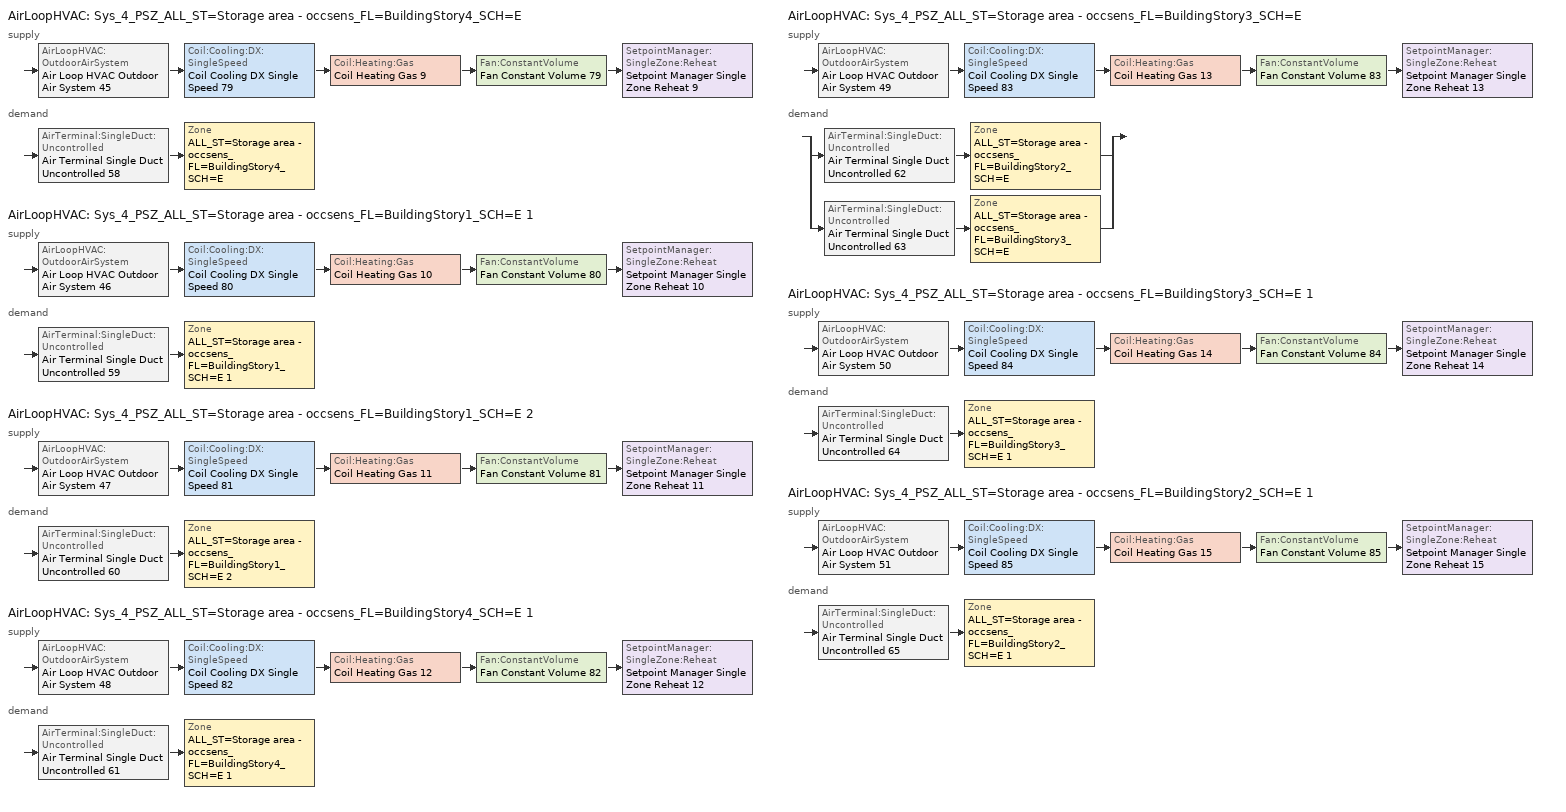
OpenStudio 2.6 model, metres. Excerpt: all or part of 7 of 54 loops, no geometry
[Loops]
AirLoopHVAC 'Sys_4_PSZ_ALL_ST=Storage area - occsens_FL=BuildingStory4_SCH=E'
 supply: AirLoopHVAC:OutdoorAirSystem 'Air Loop HVAC Outdoor Air System 45' > Coil:Cooling:DX:SingleSpeed 'Coil Cooling DX Single Speed 79' > Coil:Heating:Gas 'Coil Heating Gas 9' > Fan:ConstantVolume 'Fan Constant Volume 79' > SetpointManager:SingleZone:Reheat 'Setpoint Manager Single Zone Reheat 9'
 demand: AirTerminal:SingleDuct:Uncontrolled 'Air Terminal Single Duct Uncontrolled 58' > Zone 'ALL_ST=Storage area - occsens_FL=BuildingStory4_SCH=E'
AirLoopHVAC 'Sys_4_PSZ_ALL_ST=Storage area - occsens_FL=BuildingStory1_SCH=E 1'
 supply: AirLoopHVAC:OutdoorAirSystem 'Air Loop HVAC Outdoor Air System 46' > Coil:Cooling:DX:SingleSpeed 'Coil Cooling DX Single Speed 80' > Coil:Heating:Gas 'Coil Heating Gas 10' > Fan:ConstantVolume 'Fan Constant Volume 80' > SetpointManager:SingleZone:Reheat 'Setpoint Manager Single Zone Reheat 10'
 demand: AirTerminal:SingleDuct:Uncontrolled 'Air Terminal Single Duct Uncontrolled 59' > Zone 'ALL_ST=Storage area - occsens_FL=BuildingStory1_SCH=E 1'
AirLoopHVAC 'Sys_4_PSZ_ALL_ST=Storage area - occsens_FL=BuildingStory1_SCH=E 2'
 supply: AirLoopHVAC:OutdoorAirSystem 'Air Loop HVAC Outdoor Air System 47' > Coil:Cooling:DX:SingleSpeed 'Coil Cooling DX Single Speed 81' > Coil:Heating:Gas 'Coil Heating Gas 11' > Fan:ConstantVolume 'Fan Constant Volume 81' > SetpointManager:SingleZone:Reheat 'Setpoint Manager Single Zone Reheat 11'
 demand: AirTerminal:SingleDuct:Uncontrolled 'Air Terminal Single Duct Uncontrolled 60' > Zone 'ALL_ST=Storage area - occsens_FL=BuildingStory1_SCH=E 2'
AirLoopHVAC 'Sys_4_PSZ_ALL_ST=Storage area - occsens_FL=BuildingStory4_SCH=E 1'
 supply: AirLoopHVAC:OutdoorAirSystem 'Air Loop HVAC Outdoor Air System 48' > Coil:Cooling:DX:SingleSpeed 'Coil Cooling DX Single Speed 82' > Coil:Heating:Gas 'Coil Heating Gas 12' > Fan:ConstantVolume 'Fan Constant Volume 82' > SetpointManager:SingleZone:Reheat 'Setpoint Manager Single Zone Reheat 12'
 demand: AirTerminal:SingleDuct:Uncontrolled 'Air Terminal Single Duct Uncontrolled 61' > Zone 'ALL_ST=Storage area - occsens_FL=BuildingStory4_SCH=E 1'
AirLoopHVAC 'Sys_4_PSZ_ALL_ST=Storage area - occsens_FL=BuildingStory3_SCH=E'
 supply: AirLoopHVAC:OutdoorAirSystem 'Air Loop HVAC Outdoor Air System 49' > Coil:Cooling:DX:SingleSpeed 'Coil Cooling DX Single Speed 83' > Coil:Heating:Gas 'Coil Heating Gas 13' > Fan:ConstantVolume 'Fan Constant Volume 83' > SetpointManager:SingleZone:Reheat 'Setpoint Manager Single Zone Reheat 13'
 demand: split
  | AirTerminal:SingleDuct:Uncontrolled 'Air Terminal Single Duct Uncontrolled 62' > Zone 'ALL_ST=Storage area - occsens_FL=BuildingStory2_SCH=E'
  | AirTerminal:SingleDuct:Uncontrolled 'Air Terminal Single Duct Uncontrolled 63' > Zone 'ALL_ST=Storage area - occsens_FL=BuildingStory3_SCH=E'
AirLoopHVAC 'Sys_4_PSZ_ALL_ST=Storage area - occsens_FL=BuildingStory3_SCH=E 1'
 supply: AirLoopHVAC:OutdoorAirSystem 'Air Loop HVAC Outdoor Air System 50' > Coil:Cooling:DX:SingleSpeed 'Coil Cooling DX Single Speed 84' > Coil:Heating:Gas 'Coil Heating Gas 14' > Fan:ConstantVolume 'Fan Constant Volume 84' > SetpointManager:SingleZone:Reheat 'Setpoint Manager Single Zone Reheat 14'
 demand: AirTerminal:SingleDuct:Uncontrolled 'Air Terminal Single Duct Uncontrolled 64' > Zone 'ALL_ST=Storage area - occsens_FL=BuildingStory3_SCH=E 1'
AirLoopHVAC 'Sys_4_PSZ_ALL_ST=Storage area - occsens_FL=BuildingStory2_SCH=E 1'
 supply: AirLoopHVAC:OutdoorAirSystem 'Air Loop HVAC Outdoor Air System 51' > Coil:Cooling:DX:SingleSpeed 'Coil Cooling DX Single Speed 85' > Coil:Heating:Gas 'Coil Heating Gas 15' > Fan:ConstantVolume 'Fan Constant Volume 85' > SetpointManager:SingleZone:Reheat 'Setpoint Manager Single Zone Reheat 15'
 demand: AirTerminal:SingleDuct:Uncontrolled 'Air Terminal Single Duct Uncontrolled 65' > Zone 'ALL_ST=Storage area - occsens_FL=BuildingStory2_SCH=E 1'
[Sizing:Zone] Zone Cooling Design Supply Air Temperature Input Method=SupplyAirTemperature; Zone Cooling Design Supply Air Temperature Difference {deltaC}=11.11; Zone Heating Design Supply Air Temperature Input Method=SupplyAirTemperature; Zone Heating Design Supply Air Temperature Difference {deltaC}=11.11; Zone Cooling Design Supply Air Humidity Ratio {kg-H2O/kg-air}=0.0085; Zone Heating Design Supply Air Humidity Ratio {kg-H2O/kg-air}=0.008; Cooling Design Air Flow Method=DesignDay; Heating Design Air Flow Method=DesignDay; Account for Dedicated Outdoor Air System=No; Dedicated Outdoor Air System Control Strategy=NeutralSupplyAir; Dedicated Outdoor Air Low Setpoint Temperature for Design {C}=autosize; Dedicated Outdoor Air High Setpoint Temperature for Design {C}=autosize
Name | Zone Cooling Design Supply Air Temperature {C} | Zone Heating Design Supply Air Temperature {C} | Zone Heating Sizing Factor | Zone Cooling Sizing Factor
ALL_ST=Storage area - occsens_FL=BuildingStory4_SCH=E; ALL_ST=Storage area - occsens_FL=BuildingStory1_SCH=E 1; ALL_ST=Storage area - occsens_FL=BuildingStory1_SCH=E 2; ALL_ST=Storage area - occsens_FL=BuildingStory4_SCH=E 1; ALL_ST=Storage area - occsens_FL=BuildingStory3_SCH=E; ALL_ST=Storage area - occsens_FL=BuildingStory3_SCH=E 1; ALL_ST=Storage area - occsens_FL=BuildingStory2_SCH=E 1 | 13 | 43 | 1.3 | 1.1
ALL_ST=Storage area - occsens_FL=BuildingStory2_SCH=E | 14 | 40
[Zone equipment]
ALL_ST=Storage area - occsens_FL=BuildingStory4_SCH=E: Air Terminal Single Duct Uncontrolled 58, Zone HVAC Baseboard Convective Water 60
ALL_ST=Storage area - occsens_FL=BuildingStory1_SCH=E 1: Air Terminal Single Duct Uncontrolled 59, Zone HVAC Baseboard Convective Water 61
ALL_ST=Storage area - occsens_FL=BuildingStory1_SCH=E 2: Air Terminal Single Duct Uncontrolled 60, Zone HVAC Baseboard Convective Water 62
ALL_ST=Storage area - occsens_FL=BuildingStory4_SCH=E 1: Air Terminal Single Duct Uncontrolled 61, Zone HVAC Baseboard Convective Water 63
ALL_ST=Storage area - occsens_FL=BuildingStory2_SCH=E: Air Terminal Single Duct Uncontrolled 62, Zone HVAC Baseboard Convective Water 64
ALL_ST=Storage area - occsens_FL=BuildingStory3_SCH=E: Air Terminal Single Duct Uncontrolled 63, Zone HVAC Baseboard Convective Water 65
ALL_ST=Storage area - occsens_FL=BuildingStory3_SCH=E 1: Air Terminal Single Duct Uncontrolled 64, Zone HVAC Baseboard Convective Water 66
ALL_ST=Storage area - occsens_FL=BuildingStory2_SCH=E 1: Air Terminal Single Duct Uncontrolled 65, Zone HVAC Baseboard Convective Water 67
[AirLoopHVAC] Availability Schedule=Always On Discrete; Design Supply Air Flow Rate {m3/s}=AutoSize
Sys_4_PSZ_ALL_ST=Storage area - occsens_FL=BuildingStory4_SCH=E; Sys_4_PSZ_ALL_ST=Storage area - occsens_FL=BuildingStory1_SCH=E 1; Sys_4_PSZ_ALL_ST=Storage area - occsens_FL=BuildingStory1_SCH=E 2; Sys_4_PSZ_ALL_ST=Storage area - occsens_FL=BuildingStory4_SCH=E 1; Sys_4_PSZ_ALL_ST=Storage area - occsens_FL=BuildingStory3_SCH=E; Sys_4_PSZ_ALL_ST=Storage area - occsens_FL=BuildingStory3_SCH=E 1; Sys_4_PSZ_ALL_ST=Storage area - occsens_FL=BuildingStory2_SCH=E 1
[Sizing:System] Type of Load to Size On=Sensible; Design Outdoor Air Flow Rate {m3/s}=Autosize; Minimum System Air Flow Ratio=1; Preheat Design Temperature {C}=7; Preheat Design Humidity Ratio {kg-H2O/kg-Air}=0.008; Precool Design Temperature {C}=13; Precool Design Humidity Ratio {kg-H2O/kg-Air}=0.008; Central Cooling Design Supply Air Temperature {C}=13; Central Heating Design Supply Air Temperature {C}=43; Sizing Option=NonCoincident; 100% Outdoor Air in Cooling=No; 100% Outdoor Air in Heating=No; Central Cooling Design Supply Air Humidity Ratio {kg-H2O/kg-Air}=0.0085; Central Heating Design Supply Air Humidity Ratio {kg-H2O/kg-Air}=0.008; Cooling Design Air Flow Method=DesignDay; Cooling Design Air Flow Rate {m3/s}=0; Heating Design Air Flow Method=DesignDay; Heating Design Air Flow Rate {m3/s}=0; System Outdoor Air Method=ZoneSum; Zone Maximum Outdoor Air Fraction=1; Cooling Supply Air Flow Rate Per Floor Area {m3/s-m2}=0.00996765; Cooling Fraction of Autosized Cooling Supply Air Flow Rate=1; Cooling Supply Air Flow Rate Per Unit Cooling Capacity {m3/s-W}=3.94755e-05; Heating Supply Air Flow Rate Per Floor Area {m3/s-m2}=0.00996765; Heating Fraction of Autosized Heating Supply Air Flow Rate=1; Heating Fraction of Autosized Cooling Supply Air Flow Rate=1; Heating Supply Air Flow Rate Per Unit Heating Capacity {m3/s-W}=3.15882e-05; Cooling Design Capacity Method=CoolingDesignCapacity; Cooling Design Capacity {W}=autosize; Cooling Design Capacity Per Floor Area {W/m2}=234.7; Fraction of Autosized Cooling Design Capacity=1; Heating Design Capacity Method=HeatingDesignCapacity; Heating Design Capacity {W}=autosize; Heating Design Capacity Per Floor Area {W/m2}=157; Fraction of Autosized Heating Design Capacity=1; Central Cooling Capacity Control Method=OnOff
Sys_4_PSZ_ALL_ST=Storage area - occsens_FL=BuildingStory4_SCH=E; Sys_4_PSZ_ALL_ST=Storage area - occsens_FL=BuildingStory1_SCH=E 1; Sys_4_PSZ_ALL_ST=Storage area - occsens_FL=BuildingStory1_SCH=E 2; Sys_4_PSZ_ALL_ST=Storage area - occsens_FL=BuildingStory4_SCH=E 1; Sys_4_PSZ_ALL_ST=Storage area - occsens_FL=BuildingStory3_SCH=E; Sys_4_PSZ_ALL_ST=Storage area - occsens_FL=BuildingStory3_SCH=E 1; Sys_4_PSZ_ALL_ST=Storage area - occsens_FL=BuildingStory2_SCH=E 1
[Fan:ConstantVolume] Availability Schedule=Always On Discrete; Maximum Flow Rate {m3/s}=AutoSize
Fan Constant Volume 79; Fan Constant Volume 80; Fan Constant Volume 81; Fan Constant Volume 82; Fan Constant Volume 83; Fan Constant Volume 84; Fan Constant Volume 85
[Coil:Cooling:DX:SingleSpeed] Availability Schedule=Always On Discrete; Rated Total Cooling Capacity {W}=autosize; Rated Sensible Heat Ratio=autosize; Rated COP {W/W}=3; Rated Air Flow Rate {m3/s}=autosize; Rated Evaporator Fan Power Per Volume Flow Rate {W/(m3/s)}=773.3; Condenser Type=AirCooled; Evaporative Condenser Effectiveness=0; Evaporative Condenser Air Flow Rate {m3/s}=Autosize; Evaporative Condenser Pump Rated Power Consumption {W}=Autosize; Crankcase Heater Capacity {W}=0; Maximum Outdoor Dry-Bulb Temperature for Crankcase Heater Operation {C}=0; Basin Heater Capacity {W/K}=0; Basin Heater Setpoint Temperature {C}=10
Name | Total Cooling Capacity Function of Temperature Curve | Total Cooling Capacity Function of Flow Fraction Curve | Energy Input Ratio Function of Temperature Curve | Energy Input Ratio Function of Flow Fraction Curve | Part Load Fraction Correlation Curve
Coil Cooling DX Single Speed 79 | Curve Biquadratic 161 | Curve Quadratic 164 | Curve Biquadratic 162 | Curve Quadratic 165 | Curve Cubic 74
Coil Cooling DX Single Speed 80 | Curve Biquadratic 163 | Curve Quadratic 166 | Curve Biquadratic 164 | Curve Quadratic 167 | Curve Cubic 75
Coil Cooling DX Single Speed 81 | Curve Biquadratic 165 | Curve Quadratic 168 | Curve Biquadratic 166 | Curve Quadratic 169 | Curve Cubic 76
Coil Cooling DX Single Speed 82 | Curve Biquadratic 167 | Curve Quadratic 170 | Curve Biquadratic 168 | Curve Quadratic 171 | Curve Cubic 77
Coil Cooling DX Single Speed 83 | Curve Biquadratic 169 | Curve Quadratic 172 | Curve Biquadratic 170 | Curve Quadratic 173 | Curve Cubic 78
Coil Cooling DX Single Speed 84 | Curve Biquadratic 171 | Curve Quadratic 174 | Curve Biquadratic 172 | Curve Quadratic 175 | Curve Cubic 79
Coil Cooling DX Single Speed 85 | Curve Biquadratic 173 | Curve Quadratic 176 | Curve Biquadratic 174 | Curve Quadratic 177 | Curve Cubic 80
[Controller:OutdoorAir] Minimum Outdoor Air Flow Rate {m3/s}=autosize; Maximum Outdoor Air Flow Rate {m3/s}=Autosize; Economizer Control Type=NoEconomizer; Economizer Control Action Type=ModulateFlow; Economizer Maximum Limit Dry-Bulb Temperature {C}=28; Economizer Maximum Limit Enthalpy {J/kg}=64000; Economizer Minimum Limit Dry-Bulb Temperature {C}=-100; Lockout Type=NoLockout; Minimum Limit Type=FixedMinimum; High Humidity Control=No; Heat Recovery Bypass Control Type=BypassWhenWithinEconomizerLimits
Name | Controller Mechanical Ventilation
Controller Outdoor Air 45 | Controller Mechanical Ventilation 45
Controller Outdoor Air 46 | Controller Mechanical Ventilation 46
Controller Outdoor Air 47 | Controller Mechanical Ventilation 47
Controller Outdoor Air 48 | Controller Mechanical Ventilation 48
Controller Outdoor Air 49 | Controller Mechanical Ventilation 49
Controller Outdoor Air 50 | Controller Mechanical Ventilation 50
Controller Outdoor Air 51 | Controller Mechanical Ventilation 51
[Controller:MechanicalVentilation] Availability Schedule=Always On Discrete; System Outdoor Air Method=ZoneSum
Controller Mechanical Ventilation 45; Controller Mechanical Ventilation 46; Controller Mechanical Ventilation 47; Controller Mechanical Ventilation 48; Controller Mechanical Ventilation 49; Controller Mechanical Ventilation 50; Controller Mechanical Ventilation 51
[AirLoopHVAC:OutdoorAirSystem]
Name | Controller
Air Loop HVAC Outdoor Air System 45 | Controller Outdoor Air 45
Air Loop HVAC Outdoor Air System 46 | Controller Outdoor Air 46
Air Loop HVAC Outdoor Air System 47 | Controller Outdoor Air 47
Air Loop HVAC Outdoor Air System 48 | Controller Outdoor Air 48
Air Loop HVAC Outdoor Air System 49 | Controller Outdoor Air 49
Air Loop HVAC Outdoor Air System 50 | Controller Outdoor Air 50
Air Loop HVAC Outdoor Air System 51 | Controller Outdoor Air 51
[AirTerminal:SingleDuct:Uncontrolled] Availability Schedule=Always On Discrete; Maximum Air Flow Rate {m3/s}=AutoSize
Air Terminal Single Duct Uncontrolled 58; Air Terminal Single Duct Uncontrolled 59; Air Terminal Single Duct Uncontrolled 60; Air Terminal Single Duct Uncontrolled 61; Air Terminal Single Duct Uncontrolled 62; Air Terminal Single Duct Uncontrolled 63; Air Terminal Single Duct Uncontrolled 64; Air Terminal Single Duct Uncontrolled 65
[Coil:Heating:Gas] Availability Schedule=Always On Discrete; Gas Burner Efficiency=0.8; Nominal Capacity {W}=AutoSize; Parasitic Electric Load {W}=0; Parasitic Gas Load {W}=0
Coil Heating Gas 9; Coil Heating Gas 10; Coil Heating Gas 11; Coil Heating Gas 12; Coil Heating Gas 13; Coil Heating Gas 14; Coil Heating Gas 15
[SetpointManager:SingleZone:Reheat] Minimum Supply Air Temperature {C}=13; Maximum Supply Air Temperature {C}=43
Name | Control Zone
Setpoint Manager Single Zone Reheat 9 | ALL_ST=Storage area - occsens_FL=BuildingStory4_SCH=E
Setpoint Manager Single Zone Reheat 10 | ALL_ST=Storage area - occsens_FL=BuildingStory1_SCH=E 1
Setpoint Manager Single Zone Reheat 11 | ALL_ST=Storage area - occsens_FL=BuildingStory1_SCH=E 2
Setpoint Manager Single Zone Reheat 12 | ALL_ST=Storage area - occsens_FL=BuildingStory4_SCH=E 1
Setpoint Manager Single Zone Reheat 13 | ALL_ST=Storage area - occsens_FL=BuildingStory3_SCH=E
Setpoint Manager Single Zone Reheat 14 | ALL_ST=Storage area - occsens_FL=BuildingStory3_SCH=E 1
Setpoint Manager Single Zone Reheat 15 | ALL_ST=Storage area - occsens_FL=BuildingStory2_SCH=E 1
[Schedule:Constant]
Always On Discrete: Value=1
[Curve:Biquadratic] Minimum Value of x=13; Maximum Value of x=24; Minimum Value of y=24; Maximum Value of y=46
Name | Coefficient1 Constant | Coefficient2 x | Coefficient3 x**2 | Coefficient4 y | Coefficient5 y**2 | Coefficient6 x*y
Curve Biquadratic 161; Curve Biquadratic 163; Curve Biquadratic 165; Curve Biquadratic 167; Curve Biquadratic 169; Curve Biquadratic 171; Curve Biquadratic 173 | 0.867905 | 0.0142459 | 0.000554364 | -0.00755748 | 3.3048e-05 | -0.000191808
Curve Biquadratic 162; Curve Biquadratic 164; Curve Biquadratic 166; Curve Biquadratic 168; Curve Biquadratic 170; Curve Biquadratic 172; Curve Biquadratic 174 | 0.116936 | 0.0284933 | -0.000411156 | 0.0214108 | 0.000161028 | -0.000679104
[Curve:Quadratic] Coefficient1 Constant=1; Coefficient2 x=0; Coefficient3 x**2=0; Minimum Value of x=0; Maximum Value of x=1
Curve Quadratic 164; Curve Quadratic 165; Curve Quadratic 166; Curve Quadratic 167; Curve Quadratic 168; Curve Quadratic 169; Curve Quadratic 170; Curve Quadratic 171; Curve Quadratic 172; Curve Quadratic 173; Curve Quadratic 174; Curve Quadratic 175; Curve Quadratic 176; Curve Quadratic 177
[Curve:Cubic] Coefficient1 Constant=0.0277; Coefficient2 x=4.9151; Coefficient3 x**2=-8.184; Coefficient4 x**3=4.2702; Minimum Value of x=0.7; Maximum Value of x=1
Curve Cubic 74; Curve Cubic 75; Curve Cubic 76; Curve Cubic 77; Curve Cubic 78; Curve Cubic 79; Curve Cubic 80
